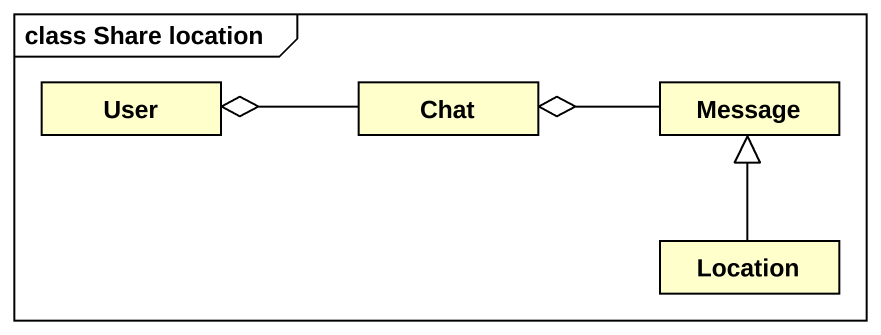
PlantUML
@startuml
mainframe class Share location
hide circle
hide empty members
class User
class Chat
class Message
class Location
User o-right- Chat
Chat o-right- Message
Location -up-|> Message
@enduml
